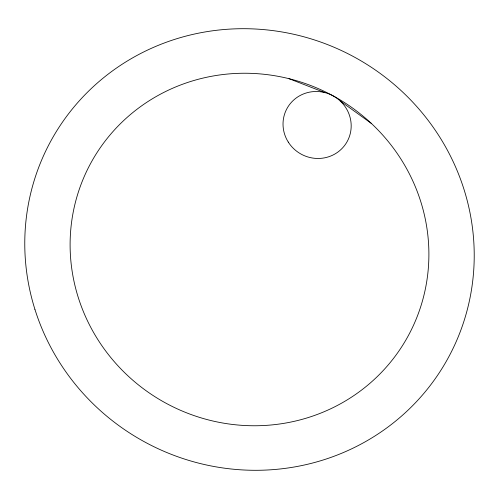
<?xml version="1.0" encoding="UTF-8"?>
<svg xmlns="http://www.w3.org/2000/svg" width="499" height="499" viewBox="0 0 499 499"><rect width="100%" height="100%" fill="white"/><g stroke="black" fill="none" stroke-linecap="round" stroke-linejoin="round"><path stroke-width="0.75" d="M289.027 78.692A180.688 174.931 28.5 0 1 381.28 372.566A180.688 174.931 28.5 0 1 78.193 297.242A180.688 174.931 28.5 0 1 289.027 78.692L324.618 92.533M340.231 101.01L371.225 123.322M34.905 309.305A226.346 219.136 28.5 0 0 414.575 403.666A226.346 219.136 28.5 0 0 299.02 35.529A226.346 219.136 28.5 0 0 34.905 309.305M288.285 142.09A34.331 33.24 28.5 0 0 347.273 141.367A34.331 33.24 28.5 0 0 315.755 91.498A34.331 33.24 28.5 0 0 288.285 142.09"/></g></svg>
